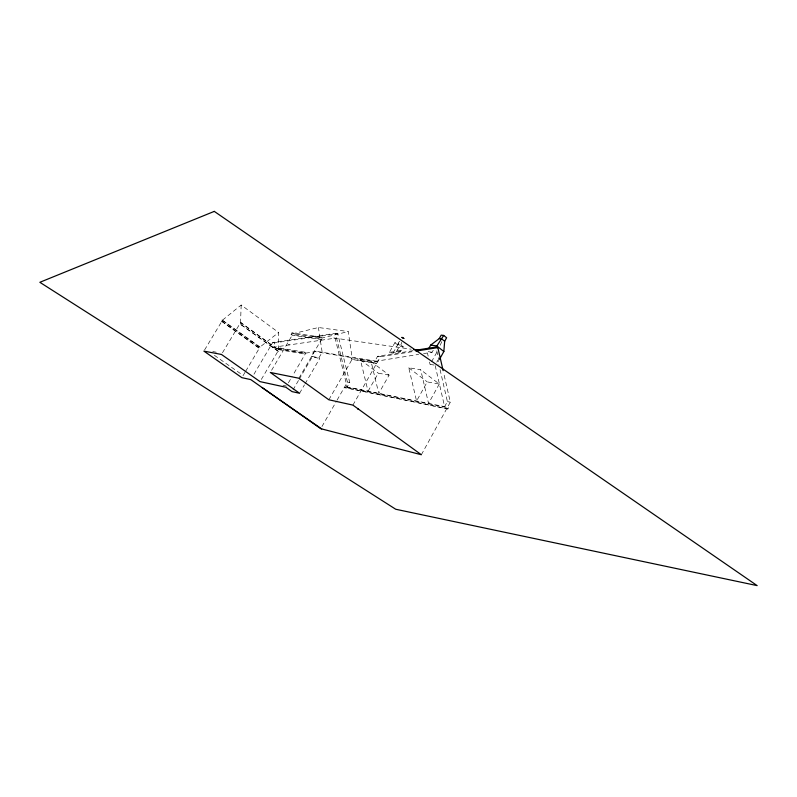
<?xml version="1.0" encoding="UTF-8"?>
<svg xmlns="http://www.w3.org/2000/svg" width="797" height="797" viewBox="0 0 797 797"><rect width="100%" height="100%" fill="white"/><g stroke="black" fill="none" stroke-linecap="round" stroke-linejoin="round"><path stroke-width="0.6" stroke-dasharray="3.98 2.99" d="M278.492 351.467L239.827 323.791L278.492 351.467L279.159 350.331L278.542 350.222L278.611 332.498L241.182 305.012L222.592 320.075L204.56 349.993M241.182 305.012L240.525 322.636L222.134 353.32M399.785 341.305C395.133 344.264 401.439 347.861 401.608 342.351M399.955 345.28L398.121 344.224M440.183 345.25L442.136 340.927M440.074 369.629L447.396 401.608L444.616 406.639L435.092 365.195M421.354 454.738L450.325 402.176L443.68 373.076M447.884 408.951L344.314 387.481L447.884 408.951L448.452 407.915L447.545 407.227L344.842 386.565L448.452 407.915M439.277 384.054L428.537 403.402L420.706 369.748L408.771 367.766L416.572 401.001L427.222 381.902L439.277 384.054L420.706 369.748M436.776 362.177L437.902 360.154L438.988 364.896M423.566 353.609L432.113 352.234L433.807 349.216M434.086 365.036L430.071 364.398L437.164 351.706M371.063 361.509L389.105 375.118L378.764 393.389L371.063 361.509L360.393 359.736L368.055 391.237L368.921 391.875M368.055 391.237L378.306 373.185L389.105 375.118M393.07 352.981L398.6 343.228L403.202 346.795L400.353 351.826L393.07 352.981L389.374 352.413L394.884 342.71L398.6 343.228M389.374 352.413L396.637 351.268L399.476 346.267L403.202 346.795M412.985 350.68L377.619 356.289L374.67 361.469L418.674 354.396M271.568 370.326L293.117 333.674L318.431 327.517L348.259 331.542L352.015 357.186L351.118 358.75L375.636 362.844L376.553 361.22L377.489 361.928L315.343 351.656L305.759 353.111L272.215 347.442L274.945 342.81L337.709 333.664L349.753 382.54L347.183 387.033L335.099 338.157L272.215 347.442M352.912 405.105L380.438 356.737L414.649 351.298M328.862 399.785L352.035 359.437L376.563 363.552L375.636 362.844M321.938 426.564L336.454 401.21M337.061 400.154L347.412 382.082L335.378 333.335L272.733 342.451L253.914 374.301M345.171 388.099L345.699 387.183M376.553 361.22L314.456 350.999L311.458 356.139L318.87 357.933L322.167 352.264L318.431 327.517M299.562 393.27L304.444 384.851M305.062 383.805L319.717 358.55L318.87 357.933M321.201 337.121L292.001 332.857L291.094 334.391L320.264 338.725L321.201 337.121L322.337 337.978L348.259 331.542M298.905 378.236L322.337 337.978L293.117 333.674L292.001 332.857M292.977 389.952L298.586 380.318M299.204 379.242L312.294 356.757L319.717 358.55M304.454 352.154L278.083 347.721L277.486 348.737L303.836 353.21L304.454 352.154L305.759 353.111L292.738 375.437M288.394 382.879L292.12 376.503M261.316 379.462L277.864 351.357M277.486 348.737L278.761 349.664L279.358 348.648L278.083 347.721M245.665 371.272L260.021 347.054L221.994 319.995L221.357 321.042L258.786 347.98L278.611 332.498M245.038 372.319L243.165 375.487L213.207 354.486M240.435 323.881L241.122 322.725L279.159 350.331M335.378 333.335L337.709 333.664M241.122 322.725L240.525 322.636L278.542 350.222M221.357 321.042L259.404 348.09L258.786 347.98M333.734 337.958L411.152 349.196M432.113 352.234L427.092 351.507L428.178 356.189M397.324 350.072L401.04 350.62M396.637 351.268L400.353 351.826M377.619 356.289L380.438 356.737M288.295 344.663L289.61 344.872M272.733 342.451L274.945 342.81M278.761 349.664L305.141 354.167L303.836 353.21M212.759 351.547L216.276 352.214M347.412 382.082L349.753 382.54M447.396 401.608L450.325 402.176M283.015 385.31L286.531 386.067M221.994 319.995L259.404 346.944M311.458 356.139L312.294 356.757M314.456 350.999L315.343 351.656M291.094 334.391L292.21 335.218L321.41 339.572L320.264 338.725M351.118 358.75L352.035 359.437M360.393 359.736L378.306 373.185M408.771 367.766L427.222 381.902M394.884 342.71L399.476 346.267M429.523 362.047L430.071 364.398M436.786 350.879L438.938 360.314"/><path stroke-width="1.2" d="M439.486 359.337L443.849 351.517L444.666 341.255L446.619 337.759L443.7 335.437L441.179 335.129L439.227 338.615L430.689 345.091L428.896 348.299M435.969 347.343L443.7 335.437M415.426 350.291L434.933 347.203L437.862 347.602L443.122 370.645M415.875 351.098L437.862 347.602M439.227 338.615L441.747 338.934L444.666 341.255M430.689 345.091L436.766 345.928L443.849 351.517M413.603 349.544L418.505 350.262M262.074 387.531L321.679 428.916M357.644 408.991L358.55 409.2M401.997 337.4L403.82 338.446L401.997 337.4M214.283 211.384L39.85 282.297L395.74 509.253L757.15 585.616L214.283 211.384M221.456 354.456L203.893 351.108L241.87 377.668L250.776 379.601L320.733 428.676L421.354 454.738L352.912 405.105L328.862 399.785L298.905 378.236L270.313 372.458L299.562 393.27L292.011 391.606L285.854 387.232L260.051 381.624L221.456 354.456"/></g></svg>
